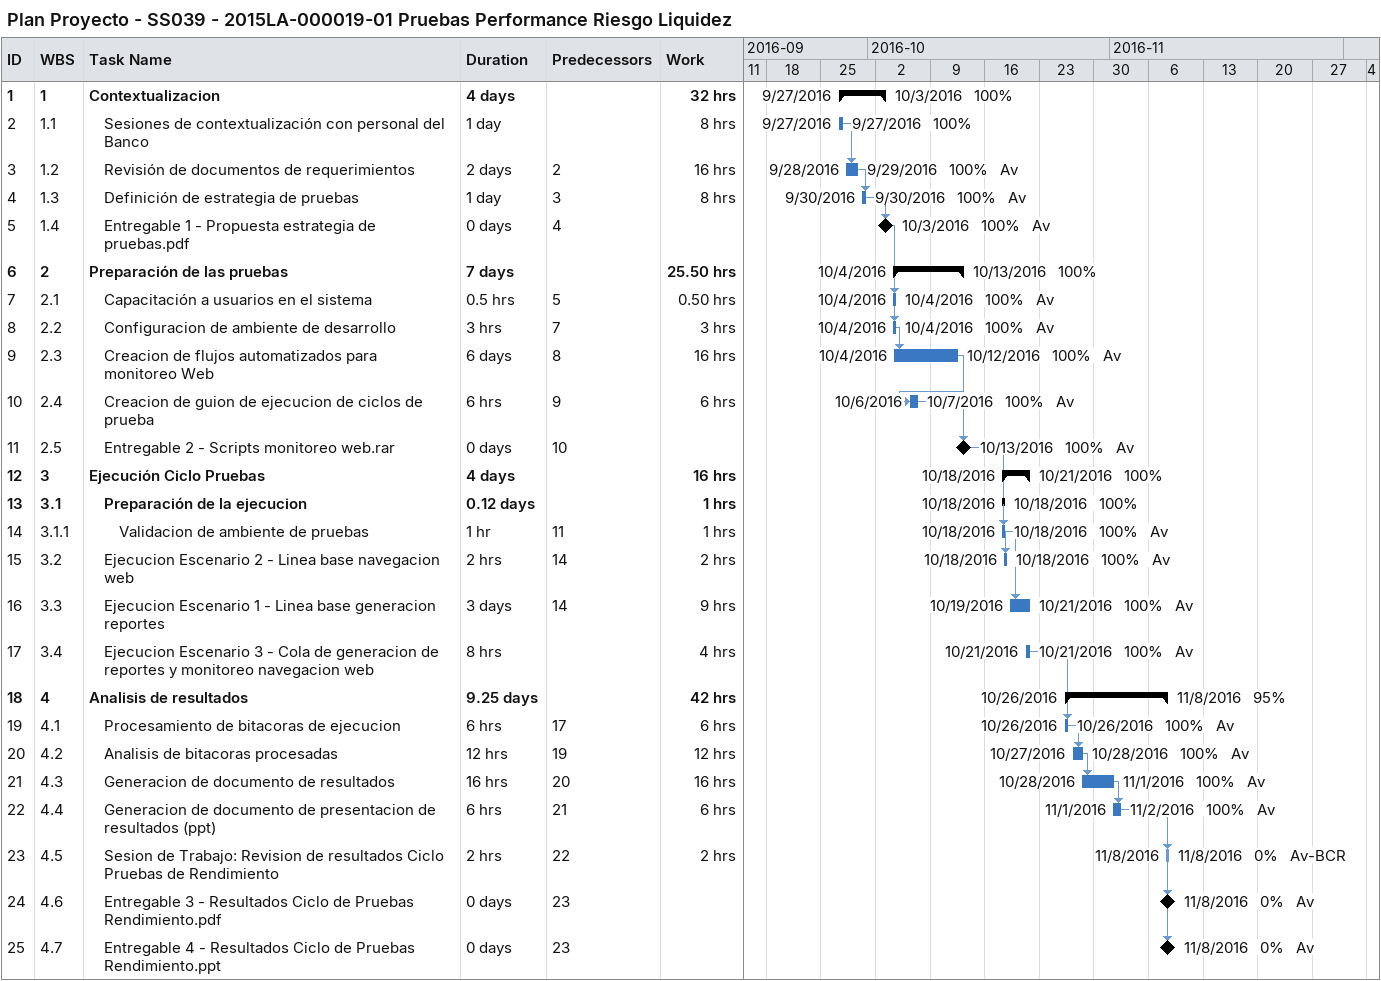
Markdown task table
Plan Proyecto - SS039 - 2015LA-000019-01 Pruebas Performance Riesgo Liquidez

| ID | WBS | Task | Duration | Start | Finish | Predecessors | Resources | % complete | Work (h) |
|---|---|---|---|---|---|---|---|---|---|
| 1 | 1 | **Contextualizacion** | 4d | 2016-09-27 | 2016-10-03 |  |  | 100 | 32 |
| 2 | 1.1 | Sesiones de contextualización con personal del Banco | 1d | 2016-09-27 | 2016-09-27 |  |  | 100 | 8 |
| 3 | 1.2 | Revisión de documentos de requerimientos | 2d | 2016-09-28 | 2016-09-29 | 2 | Av | 100 | 16 |
| 4 | 1.3 | Definición de estrategia de pruebas | 1d | 2016-09-30 | 2016-09-30 | 3 | Av | 100 | 8 |
| 5 | 1.4 | Entregable 1 - Propuesta estrategia de pruebas.pdf | 0d | 2016-10-03 | 2016-10-03 | 4 | Av | 100 |  |
| 6 | 2 | **Preparación de las pruebas** | 7d | 2016-10-04 | 2016-10-13 |  |  | 100 | 25.50 |
| 7 | 2.1 | Capacitación a usuarios en el sistema | 0.5h | 2016-10-04 | 2016-10-04 | 5 | Av | 100 | 0.50 |
| 8 | 2.2 | Configuracion de ambiente de desarrollo | 3h | 2016-10-04 | 2016-10-04 | 7 | Av | 100 | 3 |
| 9 | 2.3 | Creacion de flujos automatizados para monitoreo Web | 6d | 2016-10-04 | 2016-10-12 | 8 | Av | 100 | 16 |
| 10 | 2.4 | Creacion de guion de ejecucion de ciclos de prueba | 6h | 2016-10-06 | 2016-10-07 | 9 | Av | 100 | 6 |
| 11 | 2.5 | Entregable 2 - Scripts monitoreo web.rar | 0d | 2016-10-13 | 2016-10-13 | 10 | Av | 100 |  |
| 12 | 3 | **Ejecución Ciclo Pruebas** | 4d | 2016-10-18 | 2016-10-21 |  |  | 100 | 16 |
| 13 | 3.1 | **Preparación de la ejecucion** | 0.12d | 2016-10-18 | 2016-10-18 |  |  | 100 | 1 |
| 14 | 3.1.1 | Validacion de ambiente de pruebas | 1h | 2016-10-18 | 2016-10-18 | 11 | Av | 100 | 1 |
| 15 | 3.2 | Ejecucion Escenario 2 - Linea base navegacion web | 2h | 2016-10-18 | 2016-10-18 | 14 | Av | 100 | 2 |
| 16 | 3.3 | Ejecucion Escenario 1 - Linea base generacion reportes | 3d | 2016-10-19 | 2016-10-21 | 14 | Av | 100 | 9 |
| 17 | 3.4 | Ejecucion Escenario 3 - Cola de generacion de reportes y monitoreo navegacion web | 8h | 2016-10-21 | 2016-10-21 |  | Av | 100 | 4 |
| 18 | 4 | **Analisis de resultados** | 9.25d | 2016-10-26 | 2016-11-08 |  |  | 95 | 42 |
| 19 | 4.1 | Procesamiento de bitacoras de ejecucion | 6h | 2016-10-26 | 2016-10-26 | 17 | Av | 100 | 6 |
| 20 | 4.2 | Analisis de bitacoras procesadas | 12h | 2016-10-27 | 2016-10-28 | 19 | Av | 100 | 12 |
| 21 | 4.3 | Generacion de documento de resultados | 16h | 2016-10-28 | 2016-11-01 | 20 | Av | 100 | 16 |
| 22 | 4.4 | Generacion de documento de presentacion de resultados (ppt) | 6h | 2016-11-01 | 2016-11-02 | 21 | Av | 100 | 6 |
| 23 | 4.5 | Sesion de Trabajo: Revision de resultados Ciclo Pruebas de Rendimiento | 2h | 2016-11-08 | 2016-11-08 | 22 | Av-BCR | 0 | 2 |
| 24 | 4.6 | Entregable 3 - Resultados Ciclo de Pruebas Rendimiento.pdf | 0d | 2016-11-08 | 2016-11-08 | 23 | Av | 0 |  |
| 25 | 4.7 | Entregable 4 - Resultados Ciclo de Pruebas Rendimiento.ppt | 0d | 2016-11-08 | 2016-11-08 | 23 | Av | 0 |  |
